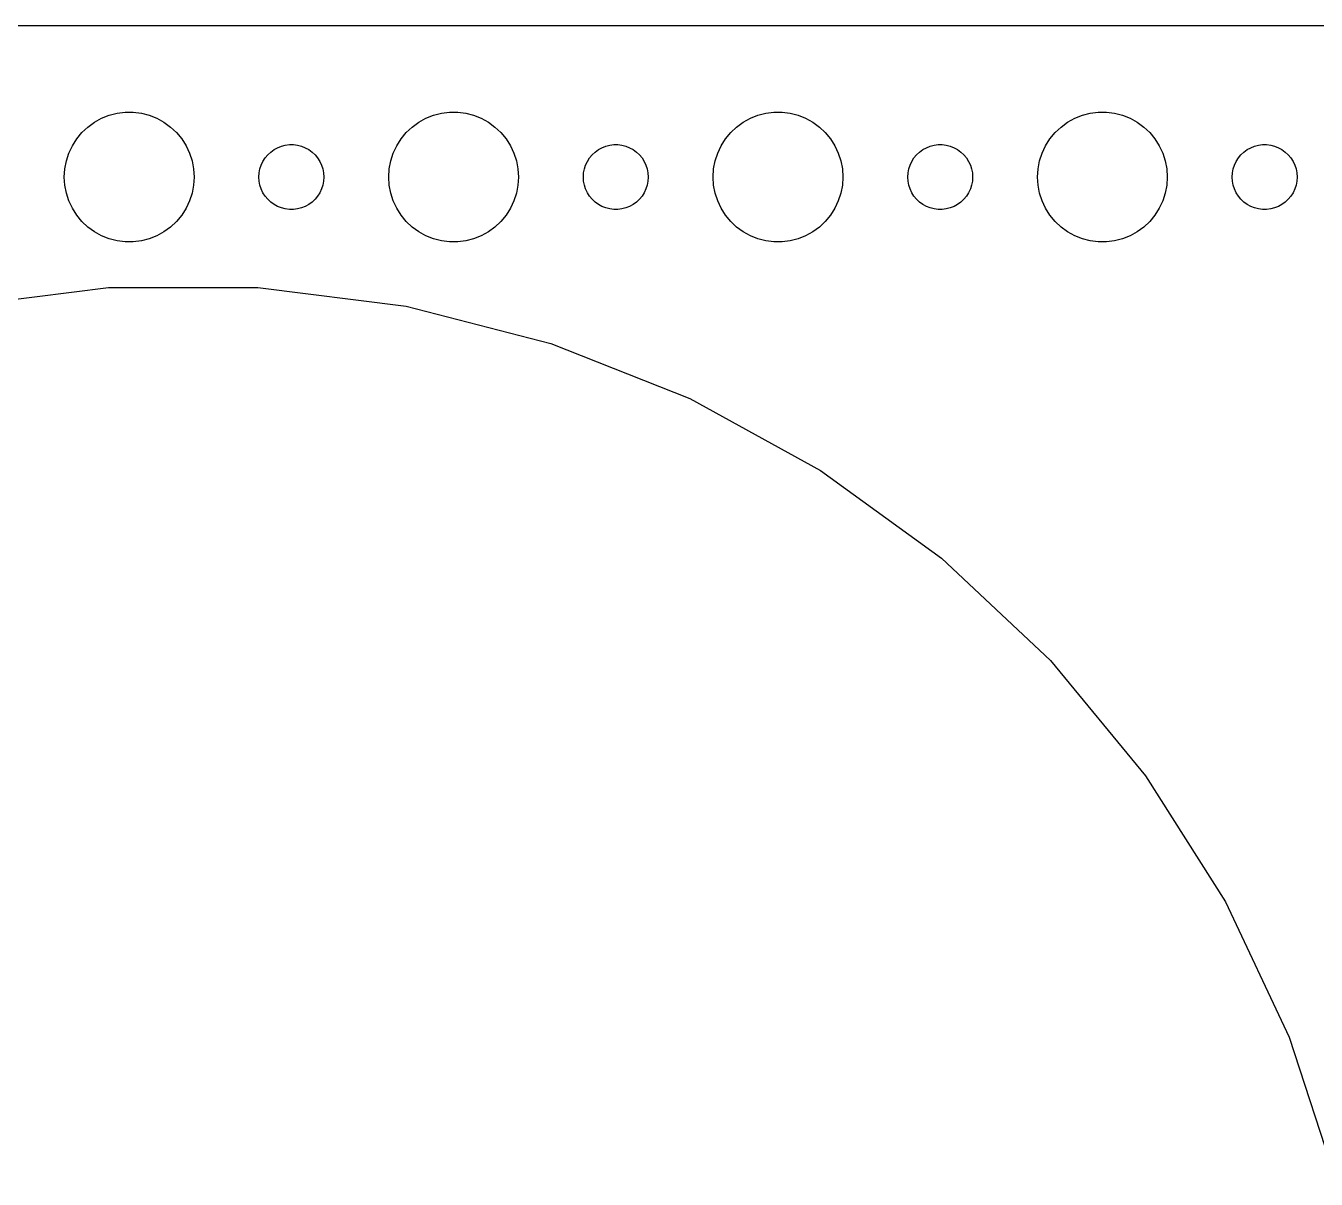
# Model space of a CAD drawing. Header units: metres. Extents: x -300 to 300, y -67 to 67.
# Drawn here: x -237.3 to -177.6, y 13.7 to 67 of the extents above; entities that cross this region are included whole.
import ezdxf

# ---------------------------------------------------------------- set-up
doc = ezdxf.new("R2010")
doc.units = ezdxf.units.M

msp = doc.modelspace()

# ---------------------------------------------------------------- linework, layer by layer
for p, q in [((294.814, 66.9901), (-294.814, 66.9901)), ((-234.107, 62.533), (-233.777, 62.7145)), ((-233.777, 62.7145), (-233.427, 62.8532)), ((-233.427, 62.8532), (-233.062, 62.9469)), ((-233.062, 62.9469), (-232.688, 62.9941)), ((-232.688, 62.9941), (-232.312, 62.9941)), ((-232.312, 62.9941), (-231.938, 62.9469)), ((-231.938, 62.9469), (-231.573, 62.8532)), ((-231.573, 62.8532), (-231.223, 62.7145)), ((-231.223, 62.7145), (-230.893, 62.533)), ((-219.107, 62.533), (-218.777, 62.7145)), ((-218.777, 62.7145), (-218.427, 62.8532)), ((-218.427, 62.8532), (-218.062, 62.9469)), ((-218.062, 62.9469), (-217.688, 62.9941)), ((-217.688, 62.9941), (-217.312, 62.9941)), ((-217.312, 62.9941), (-216.938, 62.9469)), ((-216.938, 62.9469), (-216.573, 62.8532)), ((-216.573, 62.8532), (-216.223, 62.7145)), ((-216.223, 62.7145), (-215.893, 62.533)), ((-204.107, 62.533), (-203.777, 62.7145)), ((-203.777, 62.7145), (-203.427, 62.8532)), ((-203.427, 62.8532), (-203.062, 62.9469)), ((-203.062, 62.9469), (-202.688, 62.9941)), ((-202.688, 62.9941), (-202.312, 62.9941)), ((-202.312, 62.9941), (-201.938, 62.9469)), ((-201.938, 62.9469), (-201.573, 62.8532)), ((-201.573, 62.8532), (-201.223, 62.7145)), ((-201.223, 62.7145), (-200.893, 62.533)), ((-189.107, 62.533), (-188.777, 62.7145)), ((-188.777, 62.7145), (-188.427, 62.8532)), ((-188.427, 62.8532), (-188.062, 62.9469)), ((-188.062, 62.9469), (-187.688, 62.9941)), ((-187.688, 62.9941), (-187.312, 62.9941)), ((-187.312, 62.9941), (-186.938, 62.9469)), ((-186.938, 62.9469), (-186.573, 62.8532)), ((-186.573, 62.8532), (-186.223, 62.7145)), ((-186.223, 62.7145), (-185.893, 62.533)), ((-234.687, 62.0536), (-234.412, 62.3115)), ((-234.412, 62.3115), (-234.107, 62.533)), ((-230.893, 62.533), (-230.588, 62.3115)), ((-230.588, 62.3115), (-230.313, 62.0536)), ((-219.687, 62.0536), (-219.412, 62.3115)), ((-219.412, 62.3115), (-219.107, 62.533)), ((-215.893, 62.533), (-215.588, 62.3115)), ((-215.588, 62.3115), (-215.313, 62.0536)), ((-204.687, 62.0536), (-204.412, 62.3115)), ((-204.412, 62.3115), (-204.107, 62.533)), ((-200.893, 62.533), (-200.588, 62.3115)), ((-200.588, 62.3115), (-200.313, 62.0536)), ((-189.687, 62.0536), (-189.412, 62.3115)), ((-189.412, 62.3115), (-189.107, 62.533)), ((-185.893, 62.533), (-185.588, 62.3115)), ((-185.588, 62.3115), (-185.313, 62.0536)), ((-235.129, 61.4453), (-234.927, 61.7634)), ((-234.927, 61.7634), (-234.687, 62.0536)), ((-230.313, 62.0536), (-230.073, 61.7634)), ((-230.073, 61.7634), (-229.871, 61.4453)), ((-225.464, 61.4266), (-225.281, 61.4734)), ((-225.281, 61.4734), (-225.094, 61.497)), ((-225.094, 61.497), (-224.906, 61.497)), ((-224.906, 61.497), (-224.719, 61.4734)), ((-224.719, 61.4734), (-224.536, 61.4266)), ((-220.129, 61.4453), (-219.927, 61.7634)), ((-219.927, 61.7634), (-219.687, 62.0536)), ((-215.313, 62.0536), (-215.073, 61.7634)), ((-215.073, 61.7634), (-214.871, 61.4453)), ((-210.464, 61.4266), (-210.281, 61.4734)), ((-210.281, 61.4734), (-210.094, 61.497)), ((-210.094, 61.497), (-209.906, 61.497)), ((-209.906, 61.497), (-209.719, 61.4734)), ((-209.719, 61.4734), (-209.536, 61.4266)), ((-205.129, 61.4453), (-204.927, 61.7634)), ((-204.927, 61.7634), (-204.687, 62.0536)), ((-200.313, 62.0536), (-200.073, 61.7634)), ((-200.073, 61.7634), (-199.871, 61.4453)), ((-195.464, 61.4266), (-195.281, 61.4734)), ((-195.281, 61.4734), (-195.094, 61.497)), ((-195.094, 61.497), (-194.906, 61.497)), ((-194.906, 61.497), (-194.719, 61.4734)), ((-194.719, 61.4734), (-194.536, 61.4266)), ((-190.129, 61.4453), (-189.927, 61.7634)), ((-189.927, 61.7634), (-189.687, 62.0536)), ((-185.313, 62.0536), (-185.073, 61.7634)), ((-185.073, 61.7634), (-184.871, 61.4453)), ((-180.464, 61.4266), (-180.281, 61.4734)), ((-180.281, 61.4734), (-180.094, 61.497)), ((-180.094, 61.497), (-179.906, 61.497)), ((-179.906, 61.497), (-179.719, 61.4734)), ((-179.719, 61.4734), (-179.536, 61.4266)), ((-235.406, 60.7461), (-235.289, 61.1044)), ((-235.289, 61.1044), (-235.129, 61.4453)), ((-229.871, 61.4453), (-229.711, 61.1044)), ((-229.711, 61.1044), (-229.594, 60.7461)), ((-226.314, 60.7226), (-226.214, 60.8817)), ((-226.214, 60.8817), (-226.093, 61.0268)), ((-226.093, 61.0268), (-225.956, 61.1558)), ((-225.956, 61.1558), (-225.804, 61.2665)), ((-225.804, 61.2665), (-225.639, 61.3572)), ((-225.639, 61.3572), (-225.464, 61.4266)), ((-224.536, 61.4266), (-224.361, 61.3572)), ((-224.361, 61.3572), (-224.196, 61.2665)), ((-224.196, 61.2665), (-224.044, 61.1558)), ((-224.044, 61.1558), (-223.907, 61.0268)), ((-223.907, 61.0268), (-223.786, 60.8817)), ((-223.786, 60.8817), (-223.686, 60.7226)), ((-220.406, 60.7461), (-220.289, 61.1044)), ((-220.289, 61.1044), (-220.129, 61.4453)), ((-214.871, 61.4453), (-214.711, 61.1044)), ((-214.711, 61.1044), (-214.594, 60.7461)), ((-211.314, 60.7226), (-211.214, 60.8817)), ((-211.214, 60.8817), (-211.093, 61.0268)), ((-211.093, 61.0268), (-210.956, 61.1558)), ((-210.956, 61.1558), (-210.804, 61.2665)), ((-210.804, 61.2665), (-210.639, 61.3572)), ((-210.639, 61.3572), (-210.464, 61.4266)), ((-209.536, 61.4266), (-209.361, 61.3572)), ((-209.361, 61.3572), (-209.196, 61.2665)), ((-209.196, 61.2665), (-209.044, 61.1558)), ((-209.044, 61.1558), (-208.907, 61.0268)), ((-208.907, 61.0268), (-208.786, 60.8817)), ((-208.786, 60.8817), (-208.686, 60.7226)), ((-205.406, 60.7461), (-205.289, 61.1044)), ((-205.289, 61.1044), (-205.129, 61.4453)), ((-199.871, 61.4453), (-199.711, 61.1044)), ((-199.711, 61.1044), (-199.594, 60.7461)), ((-196.314, 60.7226), (-196.214, 60.8817)), ((-196.214, 60.8817), (-196.093, 61.0268)), ((-196.093, 61.0268), (-195.956, 61.1558)), ((-195.956, 61.1558), (-195.804, 61.2665)), ((-195.804, 61.2665), (-195.639, 61.3572)), ((-195.639, 61.3572), (-195.464, 61.4266)), ((-194.536, 61.4266), (-194.361, 61.3572)), ((-194.361, 61.3572), (-194.196, 61.2665)), ((-194.196, 61.2665), (-194.044, 61.1558)), ((-194.044, 61.1558), (-193.907, 61.0268)), ((-193.907, 61.0268), (-193.786, 60.8817)), ((-193.786, 60.8817), (-193.686, 60.7226)), ((-190.406, 60.7461), (-190.289, 61.1044)), ((-190.289, 61.1044), (-190.129, 61.4453)), ((-184.871, 61.4453), (-184.711, 61.1044)), ((-184.711, 61.1044), (-184.594, 60.7461)), ((-181.314, 60.7226), (-181.214, 60.8817)), ((-181.214, 60.8817), (-181.093, 61.0268)), ((-181.093, 61.0268), (-180.956, 61.1558)), ((-180.956, 61.1558), (-180.804, 61.2665)), ((-180.804, 61.2665), (-180.639, 61.3572)), ((-180.639, 61.3572), (-180.464, 61.4266)), ((-179.536, 61.4266), (-179.361, 61.3572)), ((-179.361, 61.3572), (-179.196, 61.2665)), ((-179.196, 61.2665), (-179.044, 61.1558)), ((-179.044, 61.1558), (-178.907, 61.0268)), ((-178.907, 61.0268), (-178.786, 60.8817)), ((-178.786, 60.8817), (-178.686, 60.7226)), ((-235.5, 60), (-235.476, 60.376)), ((-235.476, 60.376), (-235.406, 60.7461)), ((-229.594, 60.7461), (-229.524, 60.376)), ((-229.524, 60.376), (-229.5, 60)), ((-226.488, 60.188), (-226.453, 60.373)), ((-226.453, 60.373), (-226.395, 60.5522)), ((-226.395, 60.5522), (-226.314, 60.7226)), ((-223.686, 60.7226), (-223.605, 60.5522)), ((-223.605, 60.5522), (-223.547, 60.373)), ((-223.547, 60.373), (-223.512, 60.188)), ((-220.5, 60), (-220.476, 60.376)), ((-220.476, 60.376), (-220.406, 60.7461)), ((-214.594, 60.7461), (-214.524, 60.376)), ((-214.524, 60.376), (-214.5, 60)), ((-211.488, 60.188), (-211.453, 60.373)), ((-211.453, 60.373), (-211.395, 60.5522)), ((-211.395, 60.5522), (-211.314, 60.7226)), ((-208.686, 60.7226), (-208.605, 60.5522)), ((-208.605, 60.5522), (-208.547, 60.373)), ((-208.547, 60.373), (-208.512, 60.188)), ((-205.5, 60), (-205.476, 60.376)), ((-205.476, 60.376), (-205.406, 60.7461)), ((-199.594, 60.7461), (-199.524, 60.376)), ((-199.524, 60.376), (-199.5, 60)), ((-196.488, 60.188), (-196.453, 60.373)), ((-196.453, 60.373), (-196.395, 60.5522)), ((-196.395, 60.5522), (-196.314, 60.7226)), ((-193.686, 60.7226), (-193.605, 60.5522)), ((-193.605, 60.5522), (-193.547, 60.373)), ((-193.547, 60.373), (-193.512, 60.188)), ((-190.5, 60), (-190.476, 60.376)), ((-190.476, 60.376), (-190.406, 60.7461)), ((-184.594, 60.7461), (-184.524, 60.376)), ((-184.524, 60.376), (-184.5, 60)), ((-181.488, 60.188), (-181.453, 60.373)), ((-181.453, 60.373), (-181.395, 60.5522)), ((-181.395, 60.5522), (-181.314, 60.7226)), ((-178.686, 60.7226), (-178.605, 60.5522)), ((-178.605, 60.5522), (-178.547, 60.373)), ((-178.547, 60.373), (-178.512, 60.188)), ((-235.476, 59.624), (-235.5, 60)), ((-229.5, 60), (-229.524, 59.624)), ((-226.5, 60), (-226.488, 60.188)), ((-226.488, 59.812), (-226.5, 60)), ((-226.453, 59.627), (-226.488, 59.812)), ((-223.512, 59.812), (-223.547, 59.627)), ((-223.512, 60.188), (-223.5, 60)), ((-223.5, 60), (-223.512, 59.812)), ((-220.476, 59.624), (-220.5, 60)), ((-214.5, 60), (-214.524, 59.624)), ((-211.5, 60), (-211.488, 60.188)), ((-211.488, 59.812), (-211.5, 60)), ((-211.453, 59.627), (-211.488, 59.812)), ((-208.512, 59.812), (-208.547, 59.627)), ((-208.512, 60.188), (-208.5, 60)), ((-208.5, 60), (-208.512, 59.812)), ((-205.476, 59.624), (-205.5, 60)), ((-199.5, 60), (-199.524, 59.624)), ((-196.5, 60), (-196.488, 60.188)), ((-196.488, 59.812), (-196.5, 60)), ((-196.453, 59.627), (-196.488, 59.812)), ((-193.512, 59.812), (-193.547, 59.627)), ((-193.512, 60.188), (-193.5, 60)), ((-193.5, 60), (-193.512, 59.812)), ((-190.476, 59.624), (-190.5, 60)), ((-184.5, 60), (-184.524, 59.624)), ((-181.5, 60), (-181.488, 60.188)), ((-181.488, 59.812), (-181.5, 60)), ((-181.453, 59.627), (-181.488, 59.812)), ((-178.512, 59.812), (-178.547, 59.627)), ((-178.512, 60.188), (-178.5, 60)), ((-178.5, 60), (-178.512, 59.812)), ((-235.406, 59.2539), (-235.476, 59.624)), ((-235.289, 58.8956), (-235.406, 59.2539)), ((-229.594, 59.2539), (-229.711, 58.8956)), ((-229.524, 59.624), (-229.594, 59.2539)), ((-226.395, 59.4478), (-226.453, 59.627)), ((-226.314, 59.2774), (-226.395, 59.4478)), ((-226.214, 59.1183), (-226.314, 59.2774)), ((-226.093, 58.9732), (-226.214, 59.1183)), ((-223.786, 59.1183), (-223.907, 58.9732)), ((-223.686, 59.2774), (-223.786, 59.1183)), ((-223.605, 59.4478), (-223.686, 59.2774)), ((-223.547, 59.627), (-223.605, 59.4478)), ((-220.406, 59.2539), (-220.476, 59.624)), ((-220.289, 58.8956), (-220.406, 59.2539)), ((-214.594, 59.2539), (-214.711, 58.8956)), ((-214.524, 59.624), (-214.594, 59.2539)), ((-211.395, 59.4478), (-211.453, 59.627)), ((-211.314, 59.2774), (-211.395, 59.4478)), ((-211.214, 59.1183), (-211.314, 59.2774)), ((-211.093, 58.9732), (-211.214, 59.1183)), ((-208.786, 59.1183), (-208.907, 58.9732)), ((-208.686, 59.2774), (-208.786, 59.1183)), ((-208.605, 59.4478), (-208.686, 59.2774)), ((-208.547, 59.627), (-208.605, 59.4478)), ((-205.406, 59.2539), (-205.476, 59.624)), ((-205.289, 58.8956), (-205.406, 59.2539)), ((-199.594, 59.2539), (-199.711, 58.8956)), ((-199.524, 59.624), (-199.594, 59.2539)), ((-196.395, 59.4478), (-196.453, 59.627)), ((-196.314, 59.2774), (-196.395, 59.4478)), ((-196.214, 59.1183), (-196.314, 59.2774)), ((-196.093, 58.9732), (-196.214, 59.1183)), ((-193.786, 59.1183), (-193.907, 58.9732)), ((-193.686, 59.2774), (-193.786, 59.1183)), ((-193.605, 59.4478), (-193.686, 59.2774)), ((-193.547, 59.627), (-193.605, 59.4478)), ((-190.406, 59.2539), (-190.476, 59.624)), ((-190.289, 58.8956), (-190.406, 59.2539)), ((-184.594, 59.2539), (-184.711, 58.8956)), ((-184.524, 59.624), (-184.594, 59.2539)), ((-181.395, 59.4478), (-181.453, 59.627)), ((-181.314, 59.2774), (-181.395, 59.4478)), ((-181.214, 59.1183), (-181.314, 59.2774)), ((-181.093, 58.9732), (-181.214, 59.1183)), ((-178.786, 59.1183), (-178.907, 58.9732)), ((-178.686, 59.2774), (-178.786, 59.1183)), ((-178.605, 59.4478), (-178.686, 59.2774)), ((-178.547, 59.627), (-178.605, 59.4478)), ((-235.129, 58.5547), (-235.289, 58.8956)), ((-234.927, 58.2366), (-235.129, 58.5547)), ((-229.871, 58.5547), (-230.073, 58.2366)), ((-229.711, 58.8956), (-229.871, 58.5547)), ((-225.956, 58.8442), (-226.093, 58.9732)), ((-225.804, 58.7335), (-225.956, 58.8442)), ((-225.639, 58.6428), (-225.804, 58.7335)), ((-225.464, 58.5734), (-225.639, 58.6428)), ((-225.281, 58.5266), (-225.464, 58.5734)), ((-225.094, 58.503), (-225.281, 58.5266)), ((-224.906, 58.503), (-225.094, 58.503)), ((-224.719, 58.5266), (-224.906, 58.503)), ((-224.536, 58.5734), (-224.719, 58.5266)), ((-224.361, 58.6428), (-224.536, 58.5734)), ((-224.196, 58.7335), (-224.361, 58.6428)), ((-224.044, 58.8442), (-224.196, 58.7335)), ((-223.907, 58.9732), (-224.044, 58.8442)), ((-220.129, 58.5547), (-220.289, 58.8956)), ((-219.927, 58.2366), (-220.129, 58.5547)), ((-214.871, 58.5547), (-215.073, 58.2366)), ((-214.711, 58.8956), (-214.871, 58.5547)), ((-210.956, 58.8442), (-211.093, 58.9732)), ((-210.804, 58.7335), (-210.956, 58.8442)), ((-210.639, 58.6428), (-210.804, 58.7335)), ((-210.464, 58.5734), (-210.639, 58.6428)), ((-210.281, 58.5266), (-210.464, 58.5734)), ((-210.094, 58.503), (-210.281, 58.5266)), ((-209.906, 58.503), (-210.094, 58.503)), ((-209.719, 58.5266), (-209.906, 58.503)), ((-209.536, 58.5734), (-209.719, 58.5266)), ((-209.361, 58.6428), (-209.536, 58.5734)), ((-209.196, 58.7335), (-209.361, 58.6428)), ((-209.044, 58.8442), (-209.196, 58.7335)), ((-208.907, 58.9732), (-209.044, 58.8442)), ((-205.129, 58.5547), (-205.289, 58.8956)), ((-204.927, 58.2366), (-205.129, 58.5547)), ((-199.871, 58.5547), (-200.073, 58.2366)), ((-199.711, 58.8956), (-199.871, 58.5547)), ((-195.956, 58.8442), (-196.093, 58.9732)), ((-195.804, 58.7335), (-195.956, 58.8442)), ((-195.639, 58.6428), (-195.804, 58.7335)), ((-195.464, 58.5734), (-195.639, 58.6428)), ((-195.281, 58.5266), (-195.464, 58.5734)), ((-195.094, 58.503), (-195.281, 58.5266)), ((-194.906, 58.503), (-195.094, 58.503)), ((-194.719, 58.5266), (-194.906, 58.503)), ((-194.536, 58.5734), (-194.719, 58.5266)), ((-194.361, 58.6428), (-194.536, 58.5734)), ((-194.196, 58.7335), (-194.361, 58.6428)), ((-194.044, 58.8442), (-194.196, 58.7335)), ((-193.907, 58.9732), (-194.044, 58.8442)), ((-190.129, 58.5547), (-190.289, 58.8956)), ((-189.927, 58.2366), (-190.129, 58.5547)), ((-184.871, 58.5547), (-185.073, 58.2366)), ((-184.711, 58.8956), (-184.871, 58.5547)), ((-180.956, 58.8442), (-181.093, 58.9732)), ((-180.804, 58.7335), (-180.956, 58.8442)), ((-180.639, 58.6428), (-180.804, 58.7335)), ((-180.464, 58.5734), (-180.639, 58.6428)), ((-180.281, 58.5266), (-180.464, 58.5734)), ((-180.094, 58.503), (-180.281, 58.5266)), ((-179.906, 58.503), (-180.094, 58.503)), ((-179.719, 58.5266), (-179.906, 58.503)), ((-179.536, 58.5734), (-179.719, 58.5266)), ((-179.361, 58.6428), (-179.536, 58.5734)), ((-179.196, 58.7335), (-179.361, 58.6428)), ((-179.044, 58.8442), (-179.196, 58.7335)), ((-178.907, 58.9732), (-179.044, 58.8442)), ((-234.687, 57.9464), (-234.927, 58.2366)), ((-234.412, 57.6885), (-234.687, 57.9464)), ((-230.313, 57.9464), (-230.588, 57.6885)), ((-230.073, 58.2366), (-230.313, 57.9464)), ((-219.687, 57.9464), (-219.927, 58.2366)), ((-219.412, 57.6885), (-219.687, 57.9464)), ((-215.313, 57.9464), (-215.588, 57.6885)), ((-215.073, 58.2366), (-215.313, 57.9464)), ((-204.687, 57.9464), (-204.927, 58.2366)), ((-204.412, 57.6885), (-204.687, 57.9464)), ((-200.313, 57.9464), (-200.588, 57.6885)), ((-200.073, 58.2366), (-200.313, 57.9464)), ((-189.687, 57.9464), (-189.927, 58.2366)), ((-189.412, 57.6885), (-189.687, 57.9464)), ((-185.313, 57.9464), (-185.588, 57.6885)), ((-185.073, 58.2366), (-185.313, 57.9464)), ((-234.107, 57.467), (-234.412, 57.6885)), ((-233.777, 57.2855), (-234.107, 57.467)), ((-233.427, 57.1468), (-233.777, 57.2855)), ((-231.223, 57.2855), (-231.573, 57.1468)), ((-230.893, 57.467), (-231.223, 57.2855)), ((-230.588, 57.6885), (-230.893, 57.467)), ((-219.107, 57.467), (-219.412, 57.6885)), ((-218.777, 57.2855), (-219.107, 57.467)), ((-218.427, 57.1468), (-218.777, 57.2855)), ((-216.223, 57.2855), (-216.573, 57.1468)), ((-215.893, 57.467), (-216.223, 57.2855)), ((-215.588, 57.6885), (-215.893, 57.467)), ((-204.107, 57.467), (-204.412, 57.6885)), ((-203.777, 57.2855), (-204.107, 57.467)), ((-203.427, 57.1468), (-203.777, 57.2855)), ((-201.223, 57.2855), (-201.573, 57.1468)), ((-200.893, 57.467), (-201.223, 57.2855)), ((-200.588, 57.6885), (-200.893, 57.467)), ((-189.107, 57.467), (-189.412, 57.6885)), ((-188.777, 57.2855), (-189.107, 57.467)), ((-188.427, 57.1468), (-188.777, 57.2855)), ((-186.223, 57.2855), (-186.573, 57.1468)), ((-185.893, 57.467), (-186.223, 57.2855)), ((-185.588, 57.6885), (-185.893, 57.467)), ((-233.062, 57.0531), (-233.427, 57.1468)), ((-232.688, 57.0059), (-233.062, 57.0531)), ((-232.312, 57.0059), (-232.688, 57.0059)), ((-231.938, 57.0531), (-232.312, 57.0059)), ((-231.573, 57.1468), (-231.938, 57.0531)), ((-218.062, 57.0531), (-218.427, 57.1468)), ((-217.688, 57.0059), (-218.062, 57.0531)), ((-217.312, 57.0059), (-217.688, 57.0059)), ((-216.938, 57.0531), (-217.312, 57.0059)), ((-216.573, 57.1468), (-216.938, 57.0531)), ((-203.062, 57.0531), (-203.427, 57.1468)), ((-202.688, 57.0059), (-203.062, 57.0531)), ((-202.312, 57.0059), (-202.688, 57.0059)), ((-201.938, 57.0531), (-202.312, 57.0059)), ((-201.573, 57.1468), (-201.938, 57.0531)), ((-188.062, 57.0531), (-188.427, 57.1468)), ((-187.688, 57.0059), (-188.062, 57.0531)), ((-187.312, 57.0059), (-187.688, 57.0059)), ((-186.938, 57.0531), (-187.312, 57.0059)), ((-186.573, 57.1468), (-186.938, 57.0531)), ((-240.306, 54.0258), (-233.453, 54.8915)), ((-233.453, 54.8915), (-226.547, 54.8915)), ((-226.547, 54.8915), (-219.694, 54.0258)), ((-219.694, 54.0258), (-213.004, 52.3081)), ((-213.004, 52.3081), (-206.582, 49.7655)), ((-206.582, 49.7655), (-200.53, 46.438)), ((-200.53, 46.438), (-194.942, 42.3782)), ((-194.942, 42.3782), (-189.907, 37.6501)), ((-189.907, 37.6501), (-185.504, 32.3282)), ((-185.504, 32.3282), (-181.803, 26.4964)), ((-181.803, 26.4964), (-178.862, 20.2468)), ((-178.862, 20.2468), (-176.728, 13.6779))]:
    msp.add_line(p, q)

doc.saveas('drawing.dxf')
